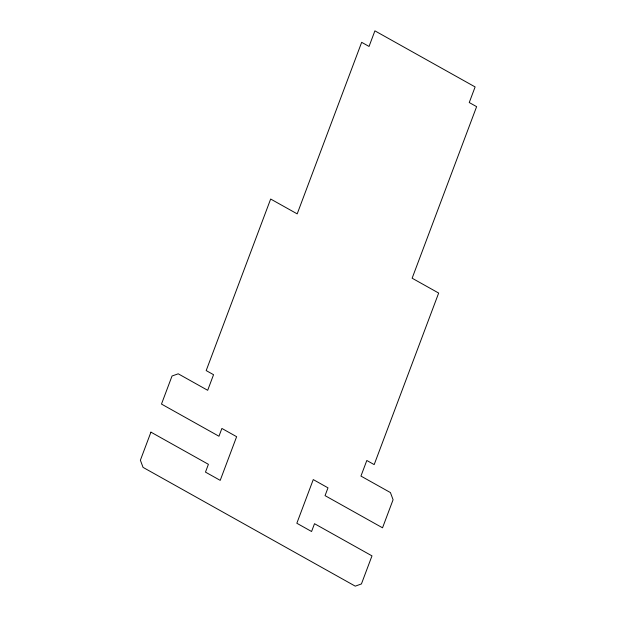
<?xml version="1.0" encoding="UTF-8"?>
<svg xmlns="http://www.w3.org/2000/svg" width="617" height="617" viewBox="0 0 617 617"><rect width="100%" height="100%" fill="white"/><g stroke="black" fill="none" stroke-linecap="round" stroke-linejoin="round"><path stroke-width="0.93" d="M150.934 432.147L140.383 460.22L143.044 467.377L355.253 586.15L361.431 583.944L371.982 555.871L314.508 523.702L311.577 531.507L296.839 523.255L313.259 479.586L327.989 487.839L325.059 495.636L382.532 527.805L393.083 499.731L390.422 492.574L360.945 476.077L366.814 460.483L374.18 464.609L438.664 293.06L412.133 278.213L476.617 106.656L469.252 102.538L475.113 86.935L374.905 30.85L369.043 46.445L361.67 42.318L297.193 213.875L270.662 199.029L206.186 370.578L213.551 374.704L207.69 390.299L178.22 373.802L172.035 376.008L161.484 404.073L218.958 436.242L221.889 428.445L236.627 436.697L220.215 480.365L205.476 472.113L208.407 464.316L150.934 432.147"/></g></svg>
